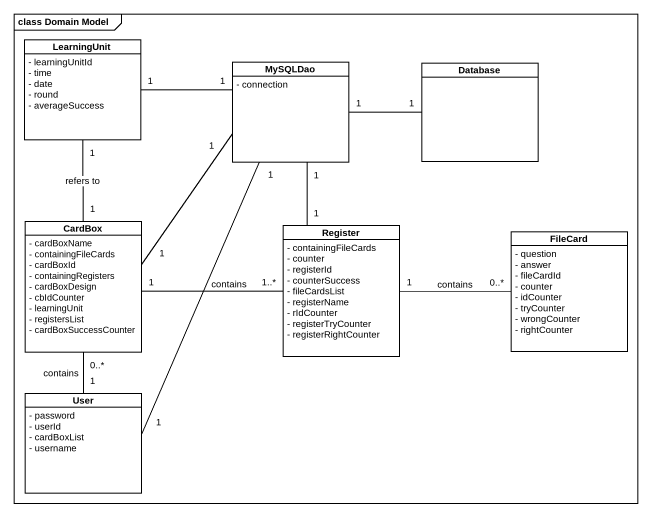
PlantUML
@startuml
mainframe class Domain Model
hide circle
hide empty members
skinparam classAttributeIconSize 0
class LearningUnit {
  - learningUnitId
  - time
  - date
  - round
  - averageSuccess
}
class MySQLDao {
  - connection
}
class "Database" as Database_
class CardBox {
  - cardBoxName
  - containingFileCards
  - cardBoxId
  - containingRegisters
  - cardBoxDesign
  - cbIdCounter
  - learningUnit
  - registersList
  - cardBoxSuccessCounter
}
class Register {
  - containingFileCards
  - counter
  - registerId
  - counterSuccess
  - fileCardsList
  - registerName
  - rIdCounter
  - registerTryCounter
  - registerRightCounter
}
class FileCard {
  - question
  - answer
  - fileCardId
  - counter
  - idCounter
  - tryCounter
  - wrongCounter
  - rightCounter
}
class User {
  - password
  - userId
  - cardBoxList
  - username
}
LearningUnit "1" -right- "1" MySQLDao
LearningUnit "1" -- "1" CardBox : refers to
MySQLDao "1" -right- "1" Database_
CardBox "1" -up- "1" MySQLDao
CardBox "1" -right- "1..*" Register : contains
CardBox "0..*" -- "1" User : contains
Register "1" -up- "1" MySQLDao
Register "1" -right- "0..*" FileCard : contains
User "1" -up- "1" MySQLDao
@enduml
